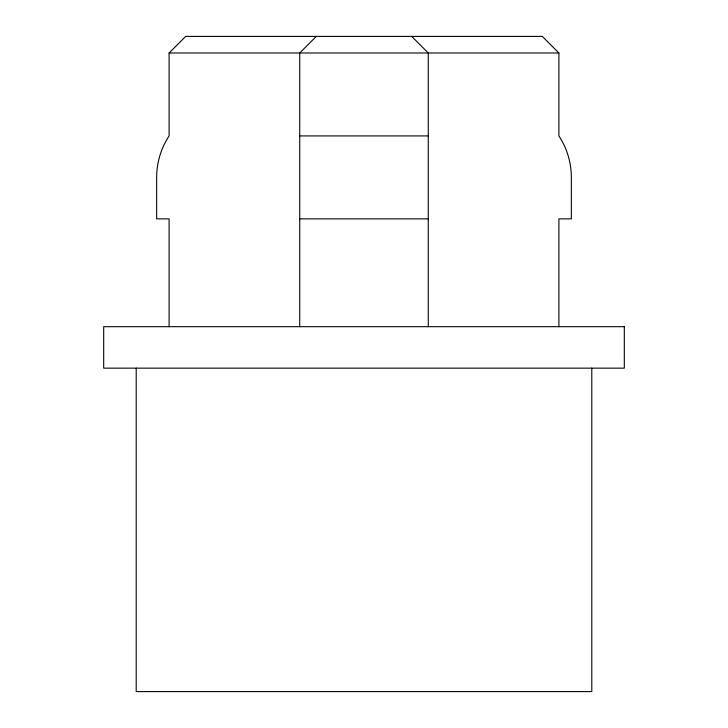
<?xml version="1.0" encoding="UTF-8"?>
<svg xmlns="http://www.w3.org/2000/svg" width="728" height="728" viewBox="0 0 728 728"><rect width="100%" height="100%" fill="white"/><g stroke="black" fill="none" stroke-linecap="round" stroke-linejoin="round"><path stroke-width="1.09" d="M169.096 326.681L169.096 218.864L156.657 218.864L156.657 177.395A75.33 75.33 0 0 1 169.096 135.927L169.096 52.989L185.686 36.4L542.315 36.4L558.904 52.989L558.904 135.927A75.33 75.33 0 0 1 571.344 177.395L571.344 218.864L558.904 218.864L558.904 326.681M316.307 36.4L299.727 52.989L299.727 326.681M169.096 52.989L558.904 52.989M299.727 135.927L428.273 135.927M299.727 218.864L428.273 218.864M411.693 36.4L428.273 52.989L428.273 326.681M591.8 368.15L591.8 691.6L136.2 691.6L136.2 368.15M624.315 326.681L103.685 326.681L103.685 368.15L624.315 368.15L624.315 326.681"/></g></svg>
